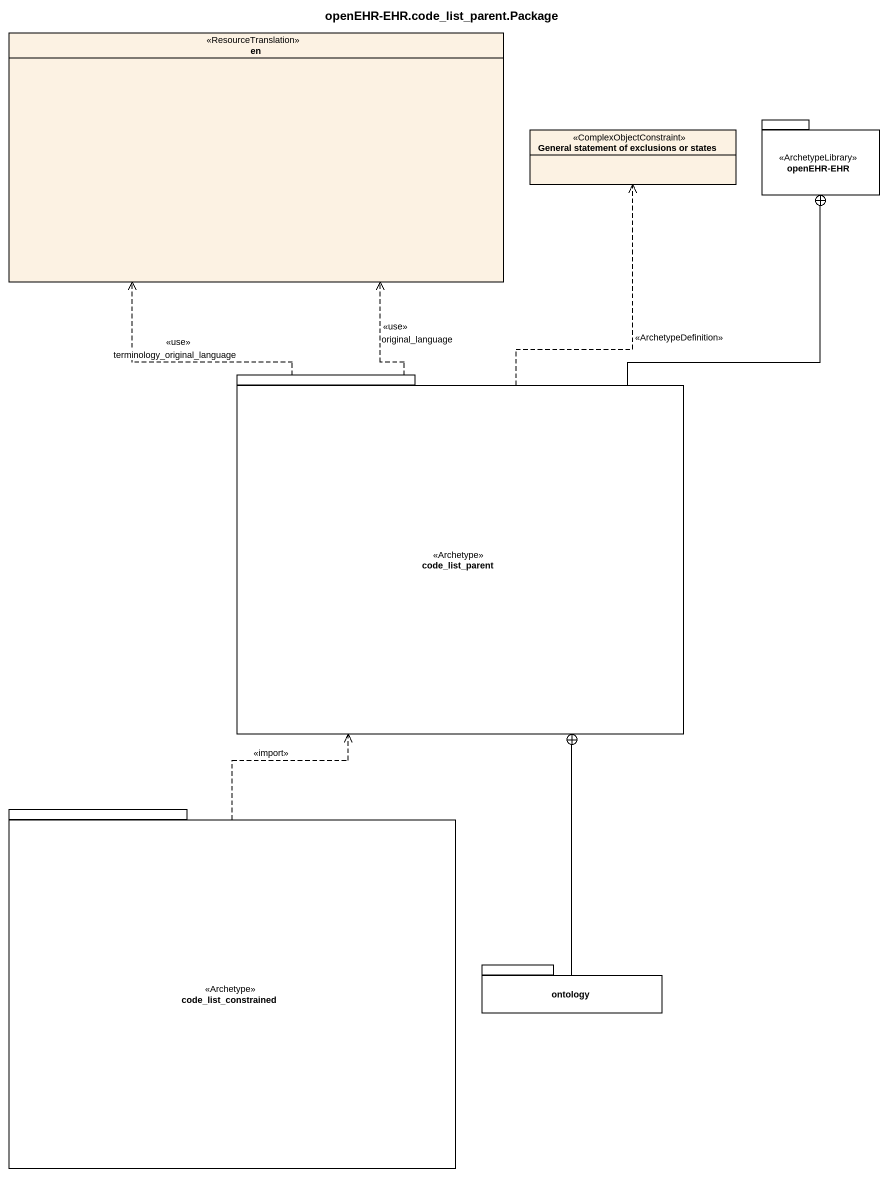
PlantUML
@startuml
title openEHR-EHR.code_list_parent.Package
hide circle
hide empty members
enum en <<ResourceTranslation>>
package "openEHR-EHR" as openEHR_EHR <<ArchetypeLibrary>> {
}
class "General statement of exclusions or states" as General_statement_of <<ComplexObjectConstraint>>
package code_list_parent <<Archetype>> {
}
package code_list_constrained <<Archetype>> {
}
package ontology {
}
code_list_parent .up.> en : <<use>>\nterminology_original_language
code_list_parent .up.> en : <<use>>\noriginal_language
code_list_parent -up-+ openEHR_EHR
code_list_parent .up.> General_statement_of : <<ArchetypeDefinition>>
code_list_constrained .up.> code_list_parent : <<import>>
ontology -up-+ code_list_parent
@enduml
